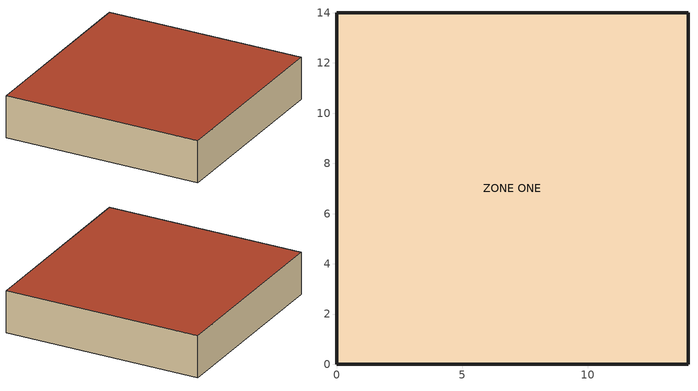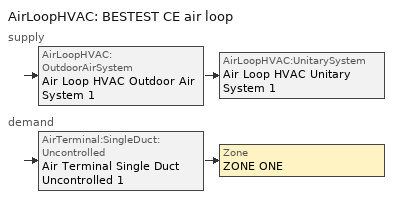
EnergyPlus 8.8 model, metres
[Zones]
ZONE ONE
 floor outside (LTWALL): 14,14 14,0 0,0 0,14 z0
 wall outside (LTWALL): 14,0 14,14 0,14 0,0 14,0 z0:3
 roof outside (LTWALL): 14,0 14,14 0,14 0,0 z3
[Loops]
AirLoopHVAC 'BESTEST CE air loop'
 supply: AirLoopHVAC:OutdoorAirSystem 'Air Loop HVAC Outdoor Air System 1' > AirLoopHVAC:UnitarySystem 'Air Loop HVAC Unitary System 1'
 demand: AirTerminal:SingleDuct:Uncontrolled 'Air Terminal Single Duct Uncontrolled 1' > Zone 'ZONE ONE'
[Building]
BESTEST Case CE300 - Base Case 15% OA: North Axis {deg}=0; Terrain=Country; Solar Distribution=FullInteriorAndExterior; Minimum Number of Warmup Days=6
[Site:Location]
NEW_ORLEANS_LA_USA: Latitude {deg}=29.98; Longitude {deg}=-90.25; Time Zone {hr}=-6; Elevation {m}=3
[SizingPeriod:DesignDay] Month=1; Day of Month=1; Maximum Dry-Bulb Temperature {C}=23; Daily Dry-Bulb Temperature Range {deltaC}=0; Dry-Bulb Temperature Range Modifier Type=DefaultMultipliers; Humidity Condition Type=WetBulb; Wetbulb or DewPoint at Maximum Dry-Bulb {C}=23; Barometric Pressure {Pa}=31000; Wind Speed {m/s}=0; Wind Direction {deg}=0; Rain Indicator=No; Snow Indicator=No; Daylight Saving Time Indicator=No; Solar Model Indicator=AshraeClearSky; Sky Clearness=0
Name | Day Type
Sizing Period Design Day 1 | SummerDesignDay
Sizing Period Design Day 2 | WinterDesignDay
[Material:NoMass] Roughness=VerySmooth; Thermal Resistance {m2-K/W}=162.5; Thermal Absorptance=0.9
Name | Solar Absorptance | Visible Absorptance
INSULATION-EXT | 0.1 | 0.1
INSULATION-INT | 0.6 | 0.6
[Construction]
LTWALL: INSULATION-EXT, INSULATION-INT
[Zone]
ZONE ONE: Multiplier=1; Ceiling Height {m}=3; Volume {m3}=588
[OtherEquipment] Fuel Type=None; Zone or ZoneList=ZONE ONE; Design Level Calculation Method=EquipmentLevel
Name | Schedule | Design Level {W} | Fraction Latent | Fraction Radiant
CE_lat_mid_inst | CE300_lat_mid | 1466 | 1 | 0
CE_sens_mid_inst | CE300_sens_mid | 18758
[ZoneControl:Thermostat]
ZONE ONE Thermostat: Zone or ZoneList=ZONE ONE; Control Type Schedule=ZONE ONE Thermostat Schedule; Control Object Type 1=ThermostatSetpoint:DualSetpoint; Control Name 1=Thermostat Setpoint Dual Setpoint 1
[ThermostatSetpoint:DualSetpoint]
Thermostat Setpoint Dual Setpoint 1: Heating Setpoint Temperature Schedule=No Heating; Cooling Setpoint Temperature Schedule=25.0 C
[AirTerminal:SingleDuct:Uncontrolled]
Air Terminal Single Duct Uncontrolled 1: Availability Schedule=Always On Discrete; Maximum Air Flow Rate {m3/s}=1.888
[Zone equipment]
ZONE ONE: Air Terminal Single Duct Uncontrolled 1
[Sizing:Zone]
ZONE ONE: Zone Cooling Design Supply Air Temperature Input Method=SupplyAirTemperature; Zone Cooling Design Supply Air Temperature {C}=14; Zone Cooling Design Supply Air Temperature Difference {deltaC}=11.11; Zone Heating Design Supply Air Temperature Input Method=SupplyAirTemperature; Zone Heating Design Supply Air Temperature {C}=40; Zone Heating Design Supply Air Temperature Difference {deltaC}=11.11; Zone Cooling Design Supply Air Humidity Ratio {kgWater/kgDryAir}=0.0085; Zone Heating Design Supply Air Humidity Ratio {kgWater/kgDryAir}=0.008; Design Specification Outdoor Air Object=oa_gen; Cooling Design Air Flow Method=DesignDay; Cooling Design Air Flow Rate {m3/s}=0; Cooling Minimum Air Flow per Zone Floor Area {m3/s-m2}=0.000762; Cooling Minimum Air Flow {m3/s}=0; Cooling Minimum Air Flow Fraction=0; Heating Design Air Flow Method=DesignDay; Heating Design Air Flow Rate {m3/s}=0; Heating Maximum Air Flow per Zone Floor Area {m3/s-m2}=0.002032; Heating Maximum Air Flow {m3/s}=0.141576; Heating Maximum Air Flow Fraction=0.3; Design Specification Zone Air Distribution Object=ZONE ONE Design Spec Zone Air Dist; Account for Dedicated Outdoor Air System=No
[DesignSpecification:ZoneAirDistribution]
ZONE ONE Design Spec Zone Air Dist: Zone Air Distribution Effectiveness in Cooling Mode=1; Zone Air Distribution Effectiveness in Heating Mode=1
[Controller:MechanicalVentilation]
Controller Mechanical Ventilation 1: Availability Schedule=Always On Discrete; Demand Controlled Ventilation=No; System Outdoor Air Method=ZoneSum; Zone Name 1=ZONE ONE; Design Specification Outdoor Air Object Name 1=oa_gen; Design Specification Zone Air Distribution Object Name 1=ZONE ONE Design Spec Zone Air Dist
[DesignSpecification:OutdoorAir]
oa_gen: Outdoor Air Method=Sum; Outdoor Air Flow per Person {m3/s-person}=0; Outdoor Air Flow per Zone Floor Area {m3/s-m2}=0; Outdoor Air Flow per Zone {m3/s}=0; Outdoor Air Flow Air Changes per Hour {1/hr}=1.734; Outdoor Air Schedule=Always On Ruleset Fractional
[AirLoopHVAC]
BESTEST CE air loop: Design Supply Air Flow Rate {m3/s}=1.888
[Sizing:System]
BESTEST CE air loop: Type of Load to Size On=Sensible; Design Outdoor Air Flow Rate {m3/s}=1.888; Central Heating Maximum System Air Flow Ratio=0.3; Preheat Design Temperature {C}=7; Preheat Design Humidity Ratio {kgWater/kgDryAir}=0.008; Precool Design Temperature {C}=12.8; Precool Design Humidity Ratio {kgWater/kgDryAir}=0.008; Central Cooling Design Supply Air Temperature {C}=12.8; Central Heating Design Supply Air Temperature {C}=16.7; Type of Zone Sum to Use=NonCoincident; 100% Outdoor Air in Cooling=Yes; 100% Outdoor Air in Heating=Yes; Central Cooling Design Supply Air Humidity Ratio {kgWater/kgDryAir}=0.0085; Central Heating Design Supply Air Humidity Ratio {kgWater/kgDryAir}=0.008; Cooling Supply Air Flow Rate Method=DesignDay; Cooling Supply Air Flow Rate {m3/s}=0; Cooling Supply Air Flow Rate Per Floor Area {m3/s-m2}=0.00996765; Cooling Fraction of Autosized Cooling Supply Air Flow Rate=1; Cooling Supply Air Flow Rate Per Unit Cooling Capacity {m3/s-W}=3.94755e-05; Heating Supply Air Flow Rate Method=DesignDay; Heating Supply Air Flow Rate {m3/s}=0; Heating Supply Air Flow Rate Per Floor Area {m3/s-m2}=0.00996765; Heating Fraction of Autosized Heating Supply Air Flow Rate=1; Heating Fraction of Autosized Cooling Supply Air Flow Rate=1; Heating Supply Air Flow Rate Per Unit Heating Capacity {m3/s-W}=3.15882e-05; System Outdoor Air Method=ZoneSum; Zone Maximum Outdoor Air Fraction=1; Cooling Design Capacity Method=CoolingDesignCapacity; Cooling Design Capacity {W}=33280; Cooling Design Capacity Per Floor Area {W/m2}=234.7; Fraction of Autosized Cooling Design Capacity=1; Heating Design Capacity Method=HeatingDesignCapacity; Heating Design Capacity {W}=0; Heating Design Capacity Per Floor Area {W/m2}=157; Fraction of Autosized Heating Design Capacity=1; Central Cooling Capacity Control Method=OnOff
[AvailabilityManager:Scheduled] Schedule=Always On Discrete
BESTEST CE air loop Availability Manager; Air Loop HVAC Outdoor Air System 1 Availability Manager
[Controller:OutdoorAir]
Controller Outdoor Air 1: Minimum Outdoor Air Flow Rate {m3/s}=0.283167; Maximum Outdoor Air Flow Rate {m3/s}=1.888; Economizer Control Type=NoEconomizer; Economizer Control Action Type=ModulateFlow; Economizer Maximum Limit Dry-Bulb Temperature {C}=28; Economizer Maximum Limit Enthalpy {J/kg}=64000; Economizer Minimum Limit Dry-Bulb Temperature {C}=-100; Lockout Type=NoLockout; Minimum Limit Type=FixedMinimum; Mechanical Ventilation Controller=Controller Mechanical Ventilation 1; High Humidity Control=No; Control High Indoor Humidity Based on Outdoor Humidity Ratio=Yes; Heat Recovery Bypass Control Type=BypassWhenWithinEconomizerLimits
[AirLoopHVAC:UnitarySystem]
Air Loop HVAC Unitary System 1: Control Type=Load; Controlling Zone or Thermostat Location=ZONE ONE; Dehumidification Control Type=None; Availability Schedule=Always On Discrete; Supply Fan=Fan On Off 1; Fan Placement=DrawThrough; Supply Air Fan Operating Mode Schedule=Always On Discrete; DX Heating Coil Sizing Ratio=1; Cooling Coil=Coil Cooling DX Single Speed 1; Use DOAS DX Cooling Coil=No; Minimum Supply Air Temperature {C}=2; Latent Load Control=SensibleOnlyLoadControl; Cooling Supply Air Flow Rate Method=SupplyAirFlowRate; Cooling Supply Air Flow Rate {m3/s}=1.888; Heating Supply Air Flow Rate {m3/s}=Autosize; No Load Supply Air Flow Rate Method=SupplyAirFlowRate; No Load Supply Air Flow Rate {m3/s}=1.888; Maximum Supply Air Temperature {C}=80; Maximum Outdoor Dry-Bulb Temperature for Supplemental Heater Operation {C}=21; Maximum Cycling Rate {cycles/hr}=2.5; Heat Pump Time Constant {s}=60; Fraction of On-Cycle Power Use=0.01; Heat Pump Fan Delay Time {s}=60; Ancillary On-Cycle Electric Power {W}=0; Ancillary Off-Cycle Electric Power {W}=0
[Fan:OnOff]
Fan On Off 1: Availability Schedule=Always On Discrete; Fan Total Efficiency=0.11374; Pressure Rise {Pa}=74.7; Maximum Flow Rate {m3/s}=1.888; Motor Efficiency=0.94; Motor In Airstream Fraction=1; Fan Power Ratio Function of Speed Ratio Curve=Fan On Off Power Curve; Fan Efficiency Ratio Function of Speed Ratio Curve=Fan On Off Efficiency Curve
[Coil:Cooling:DX:SingleSpeed]
Coil Cooling DX Single Speed 1: Availability Schedule=Always On Discrete; Gross Rated Total Cooling Capacity {W}=33280; Gross Rated Sensible Heat Ratio=0.78245; Gross Rated Cooling COP {W/W}=3.0448; Rated Air Flow Rate {m3/s}=1.888; Rated Evaporator Fan Power Per Volume Flow Rate {W/(m3/s)}=773.3; Total Cooling Capacity Function of Temperature Curve=Curve Biquadratic 1; Total Cooling Capacity Function of Flow Fraction Curve=Curve Quadratic 1; Energy Input Ratio Function of Temperature Curve=Curve Biquadratic 2; Energy Input Ratio Function of Flow Fraction Curve=Curve Quadratic 2; Part Load Fraction Correlation Curve=Curve Quadratic 3; Condenser Type=AirCooled; Evaporative Condenser Effectiveness=0; Evaporative Condenser Air Flow Rate {m3/s}=Autosize; Evaporative Condenser Pump Rated Power Consumption {W}=Autosize; Crankcase Heater Capacity {W}=0; Maximum Outdoor Dry-Bulb Temperature for Crankcase Heater Operation {C}=0; Basin Heater Capacity {W/K}=0; Basin Heater Setpoint Temperature {C}=10
[Schedule:Compact]
ZONE ONE Thermostat Schedule: Through: 12/31, For: AllDays, Until: 24:00, 4
[Schedule:Day:Interval]
Schedule Day 2: No, 24:00, -100
Schedule Day 14: No, 08:00, 0.15625, 19:00, 0.5, 24:00, 0.15625
Schedule Day 16: No, 08:00, 0.375, 12:00, 0.5, 14:00, 0.75, 16:00, 1, 20:00, 0.5, 24:00, 0.375
Schedule Day 18: No, 08:00, 0.15625, 16:00, 0.5, 24:00, 0.15625
Schedule Day 20: No, 08:00, 0.15625, 12:00, 0.5, 14:00, 0.75, 16:00, 1, 20:00, 0.5, 24:00, 0.375
Schedule Day 21: No, 08:00, 0, 20:00, 0.25, 24:00, 0
Schedule Day 22; Schedule Day 24: No, 08:00, 0, 20:00, 1, 24:00, 0
Schedule Day 23: No, 08:00, 0, 16:00, 1, 24:00, 0
Schedule Day 25: No, 08:00, 0, 19:00, 1, 24:00, 0
Schedule Day 26: No, 09:00, 0, 18:00, 1, 24:00, 0
Schedule Day 6: No, 24:00, 1
Schedule Day 7: No, 24:00, 0.15625
Schedule Day 9: No, 09:00, 0.15625, 18:00, 0.375, 24:00, 0.15625
[Schedule:Week:Daily]
Schedule:Week:Daily {bf46b8e7-6d43-406b-af2f-81cae38d2fd0}: Schedule Day 2, Schedule Day 2, Schedule Day 2, Schedule Day 2, Schedule Day 2, Schedule Day 2, Schedule Day 2, Schedule Day 2, Schedule Day 2, Schedule Day 2, Schedule Day 2, Schedule Day 2
Schedule:Week:Daily {b3df36f1-c173-4e9b-905f-aef84f7720be}: Schedule Day 6, Schedule Day 6, Schedule Day 6, Schedule Day 6, Schedule Day 6, Schedule Day 6, Schedule Day 6, Schedule Day 6, Schedule Day 6, Schedule Day 6, Schedule Day 6, Schedule Day 6
Schedule:Week:Daily {56ea6696-8570-4464-b014-dc76a6393512}; Schedule:Week:Daily {ef6b7ead-2016-4320-851d-92a80b4e6507}: Schedule Day 21, Schedule Day 21, Schedule Day 21, Schedule Day 21, Schedule Day 21, Schedule Day 21, Schedule Day 21, Schedule Day 21, Schedule Day 21, Schedule Day 21, Schedule Day 21, Schedule Day 21
Schedule:Week:Daily {e8c2f86d-1166-49f3-a394-fbce0aea3c32}: Schedule Day 21, Schedule Day 21, Schedule Day 26, Schedule Day 26, Schedule Day 26, Schedule Day 26, Schedule Day 26, Schedule Day 21, Schedule Day 21, Schedule Day 21, Schedule Day 21, Schedule Day 21
Schedule:Week:Daily {013b8364-77ae-465a-b089-c20022a943d6}: Schedule Day 26, Schedule Day 26, Schedule Day 26, Schedule Day 26, Schedule Day 26, Schedule Day 26, Schedule Day 26, Schedule Day 21, Schedule Day 21, Schedule Day 21, Schedule Day 21, Schedule Day 21
Schedule:Week:Daily {eadd97b2-e353-422c-aa21-89898252385b}: Schedule Day 26, Schedule Day 26, Schedule Day 26, Schedule Day 26, Schedule Day 26, Schedule Day 21, Schedule Day 25, Schedule Day 21, Schedule Day 21, Schedule Day 21, Schedule Day 21, Schedule Day 21
Schedule:Week:Daily {e9f7b16c-80c7-494e-b620-7f2bedd1a01b}: Schedule Day 25, Schedule Day 25, Schedule Day 25, Schedule Day 25, Schedule Day 25, Schedule Day 25, Schedule Day 25, Schedule Day 21, Schedule Day 21, Schedule Day 21, Schedule Day 21, Schedule Day 21
Schedule:Week:Daily {150ca84d-630d-48e5-b598-3cb1867c9c49}: Schedule Day 25, Schedule Day 24, Schedule Day 24, Schedule Day 24, Schedule Day 24, Schedule Day 24, Schedule Day 24, Schedule Day 21, Schedule Day 21, Schedule Day 21, Schedule Day 21, Schedule Day 21
Schedule:Week:Daily {7a477cda-df88-4453-a5e0-fe9773dcecf4}: Schedule Day 24, Schedule Day 24, Schedule Day 24, Schedule Day 24, Schedule Day 24, Schedule Day 24, Schedule Day 24, Schedule Day 21, Schedule Day 21, Schedule Day 21, Schedule Day 21, Schedule Day 21
Schedule:Week:Daily {896ac5f0-f49d-4454-8a22-13c6867418c1}: Schedule Day 24, Schedule Day 23, Schedule Day 23, Schedule Day 23, Schedule Day 23, Schedule Day 23, Schedule Day 23, Schedule Day 21, Schedule Day 21, Schedule Day 21, Schedule Day 21, Schedule Day 21
Schedule:Week:Daily {7357a42c-740d-4b0f-87ba-306bcf78cc3b}: Schedule Day 22, Schedule Day 22, Schedule Day 22, Schedule Day 22, Schedule Day 22, Schedule Day 22, Schedule Day 22, Schedule Day 21, Schedule Day 21, Schedule Day 21, Schedule Day 21, Schedule Day 21
Schedule:Week:Daily {e5e6cf59-c419-4f2a-b425-5e50d4675afd}: Schedule Day 22, Schedule Day 22, Schedule Day 22, Schedule Day 22, Schedule Day 21, Schedule Day 21, Schedule Day 21, Schedule Day 21, Schedule Day 21, Schedule Day 21, Schedule Day 21, Schedule Day 21
Schedule:Week:Daily {b309c07f-c144-404a-933e-4bbb4925ec29}; Schedule:Week:Daily {d6f126d9-eabf-4296-8931-9001197d22e1}: Schedule Day 7, Schedule Day 7, Schedule Day 7, Schedule Day 7, Schedule Day 7, Schedule Day 7, Schedule Day 7, Schedule Day 7, Schedule Day 7, Schedule Day 7, Schedule Day 7, Schedule Day 7
Schedule:Week:Daily {c05a48cd-403b-491b-8fdf-f808f1e3844f}: Schedule Day 7, Schedule Day 7, Schedule Day 9, Schedule Day 9, Schedule Day 9, Schedule Day 9, Schedule Day 9, Schedule Day 7, Schedule Day 7, Schedule Day 7, Schedule Day 7, Schedule Day 7
Schedule:Week:Daily {a55b6215-8c24-4769-9f43-faa288ba9fec}: Schedule Day 9, Schedule Day 9, Schedule Day 9, Schedule Day 9, Schedule Day 9, Schedule Day 9, Schedule Day 9, Schedule Day 7, Schedule Day 7, Schedule Day 7, Schedule Day 7, Schedule Day 7
Schedule:Week:Daily {5555e578-38a8-4130-b754-8389cefcba6e}: Schedule Day 9, Schedule Day 9, Schedule Day 9, Schedule Day 9, Schedule Day 9, Schedule Day 7, Schedule Day 14, Schedule Day 7, Schedule Day 7, Schedule Day 7, Schedule Day 7, Schedule Day 7
Schedule:Week:Daily {c60a7cbe-5505-43e2-b93b-45d855e4eb73}: Schedule Day 14, Schedule Day 14, Schedule Day 14, Schedule Day 14, Schedule Day 14, Schedule Day 14, Schedule Day 14, Schedule Day 7, Schedule Day 7, Schedule Day 7, Schedule Day 7, Schedule Day 7
Schedule:Week:Daily {e6c94eb7-3ddc-4a08-ac06-11dfff7dc799}: Schedule Day 14, Schedule Day 16, Schedule Day 16, Schedule Day 16, Schedule Day 16, Schedule Day 16, Schedule Day 16, Schedule Day 7, Schedule Day 7, Schedule Day 7, Schedule Day 7, Schedule Day 7
Schedule:Week:Daily {ea883dcd-e64c-4880-8d03-11cdf06f93e1}: Schedule Day 16, Schedule Day 16, Schedule Day 16, Schedule Day 16, Schedule Day 16, Schedule Day 16, Schedule Day 16, Schedule Day 7, Schedule Day 7, Schedule Day 7, Schedule Day 7, Schedule Day 7
Schedule:Week:Daily {b328e496-dbd0-4f8a-b35c-5fdcf0e39910}: Schedule Day 16, Schedule Day 18, Schedule Day 18, Schedule Day 18, Schedule Day 18, Schedule Day 18, Schedule Day 18, Schedule Day 7, Schedule Day 7, Schedule Day 7, Schedule Day 7, Schedule Day 7
Schedule:Week:Daily {d783b74b-1d9d-497d-93f1-7269b44f6b2d}: Schedule Day 20, Schedule Day 20, Schedule Day 20, Schedule Day 20, Schedule Day 20, Schedule Day 20, Schedule Day 20, Schedule Day 7, Schedule Day 7, Schedule Day 7, Schedule Day 7, Schedule Day 7
Schedule:Week:Daily {0d3a8e4c-cd4b-4c5a-a3fb-a812f80d8805}: Schedule Day 20, Schedule Day 20, Schedule Day 20, Schedule Day 20, Schedule Day 7, Schedule Day 7, Schedule Day 7, Schedule Day 7, Schedule Day 7, Schedule Day 7, Schedule Day 7, Schedule Day 7
[Schedule:Year]
No Heating: Schedule:Week:Daily {bf46b8e7-6d43-406b-af2f-81cae38d2fd0}, 1, 1, 12, 31
Always On Ruleset Fractional: Schedule:Week:Daily {b3df36f1-c173-4e9b-905f-aef84f7720be}, 1, 1, 12, 31
CE300_lat_mid: Schedule:Week:Daily {56ea6696-8570-4464-b014-dc76a6393512}, 1, 1, 3, 8, Schedule:Week:Daily {e8c2f86d-1166-49f3-a394-fbce0aea3c32}, 3, 9, 3, 15, Schedule:Week:Daily {013b8364-77ae-465a-b089-c20022a943d6}, 3, 16, 4, 5, Schedule:Week:Daily {eadd97b2-e353-422c-aa21-89898252385b}, 4, 6, 4, 12, Schedule:Week:Daily {e9f7b16c-80c7-494e-b620-7f2bedd1a01b}, 4, 13, 4, 19, Schedule:Week:Daily {150ca84d-630d-48e5-b598-3cb1867c9c49}, 4, 20, 4, 26, Schedule:Week:Daily {7a477cda-df88-4453-a5e0-fe9773dcecf4}, 4, 27, 10, 11, Schedule:Week:Daily {896ac5f0-f49d-4454-8a22-13c6867418c1}, 10, 12, 10, 18, Schedule:Week:Daily {7357a42c-740d-4b0f-87ba-306bcf78cc3b}, 10, 19, 11, 1, Schedule:Week:Daily {e5e6cf59-c419-4f2a-b425-5e50d4675afd}, 11, 2, 11, 8, Schedule:Week:Daily {ef6b7ead-2016-4320-851d-92a80b4e6507}, 11, 9, 12, 31
CE300_sens_mid: Schedule:Week:Daily {b309c07f-c144-404a-933e-4bbb4925ec29}, 1, 1, 3, 8, Schedule:Week:Daily {c05a48cd-403b-491b-8fdf-f808f1e3844f}, 3, 9, 3, 15, Schedule:Week:Daily {a55b6215-8c24-4769-9f43-faa288ba9fec}, 3, 16, 4, 5, Schedule:Week:Daily {5555e578-38a8-4130-b754-8389cefcba6e}, 4, 6, 4, 12, Schedule:Week:Daily {c60a7cbe-5505-43e2-b93b-45d855e4eb73}, 4, 13, 4, 19, Schedule:Week:Daily {e6c94eb7-3ddc-4a08-ac06-11dfff7dc799}, 4, 20, 4, 26, Schedule:Week:Daily {ea883dcd-e64c-4880-8d03-11cdf06f93e1}, 4, 27, 10, 11, Schedule:Week:Daily {b328e496-dbd0-4f8a-b35c-5fdcf0e39910}, 10, 12, 10, 18, Schedule:Week:Daily {d783b74b-1d9d-497d-93f1-7269b44f6b2d}, 10, 19, 11, 1, Schedule:Week:Daily {0d3a8e4c-cd4b-4c5a-a3fb-a812f80d8805}, 11, 2, 11, 8, Schedule:Week:Daily {d6f126d9-eabf-4296-8931-9001197d22e1}, 11, 9, 12, 31
[Schedule:Constant]
Name | Hourly Value
25.0 C | 25
Always On Discrete | 1
[Curve:Exponent]
Fan On Off Power Curve: Coefficient1 Constant=1; Coefficient2 Constant=0; Coefficient3 Constant=0; Minimum Value of x {BasedOnField A2}=0; Maximum Value of x {BasedOnField A2}=1
[Curve:Cubic]
Fan On Off Efficiency Curve: Coefficient1 Constant=1; Coefficient2 x=0; Coefficient3 x**2=0; Coefficient4 x**3=0; Minimum Value of x {BasedOnField A2}=0; Maximum Value of x {BasedOnField A2}=1
[Curve:Biquadratic] Minimum Value of x {BasedOnField A2}=0; Maximum Value of x {BasedOnField A2}=100; Minimum Value of y {BasedOnField A3}=0; Maximum Value of y {BasedOnField A3}=100
Name | Coefficient1 Constant | Coefficient2 x | Coefficient3 x**2 | Coefficient4 y | Coefficient5 y**2 | Coefficient6 x*y
Curve Biquadratic 1 | 0.825119 | 0.0144614 | 0.000525383 | -0.00380586 | -2.71284e-05 | -0.000198505
Curve Biquadratic 2 | 0.630056 | -0.0119982 | 0.000136923 | 0.0146366 | 0.000164506 | -0.000238463
[Curve:Quadratic] Coefficient3 x**2=0; Minimum Value of x {BasedOnField A2}=0; Maximum Value of x {BasedOnField A2}=1
Name | Coefficient1 Constant | Coefficient2 x
Curve Quadratic 1; Curve Quadratic 2 | 1 | 0
Curve Quadratic 3 | 0.771 | 0.229
